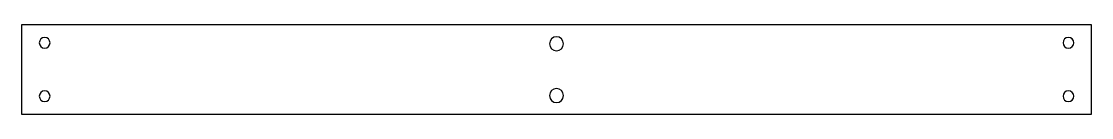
# Model space of a CAD drawing. Extents: x 1 to 13, y 1 to 2.
import ezdxf

# ---------------------------------------------------------------- set-up
doc = ezdxf.new("R2010")
doc.units = 0
doc.layers.add('1', color=7, linetype='CONTINUOUS')

msp = doc.modelspace()

# ---------------------------------------------------------------- linework, layer by layer
at = {"layer": '1', "color": 1, "linetype": 'CONTINUOUS'}
for p, q in [((13, 2), (1, 2)), ((1, 2), (1, 1)), ((13, 1), (13, 2)), ((1, 1), (13, 1))]:
    msp.add_line(p, q, dxfattribs=at)
for centre, radius, start, end in [((1.261, 1.8), 0.06, 360, 180), ((7, 1.789), 0.0787, 360, 180), ((12.74, 1.8), 0.06, 360, 180), ((1.261, 1.8), 0.06, 180, 360), ((7, 1.789), 0.0787, 180, 360), ((12.74, 1.8), 0.06, 180, 360), ((1.261, 1.2), 0.06, 360, 180), ((1.261, 1.2), 0.06, 180, 360), ((7, 1.207), 0.0787, 360, 180), ((7, 1.207), 0.0787, 180, 360), ((12.74, 1.2), 0.06, 360, 180), ((12.74, 1.2), 0.06, 180, 360)]:
    msp.add_arc(centre, radius, start, end, dxfattribs=at)

doc.saveas('drawing.dxf')
